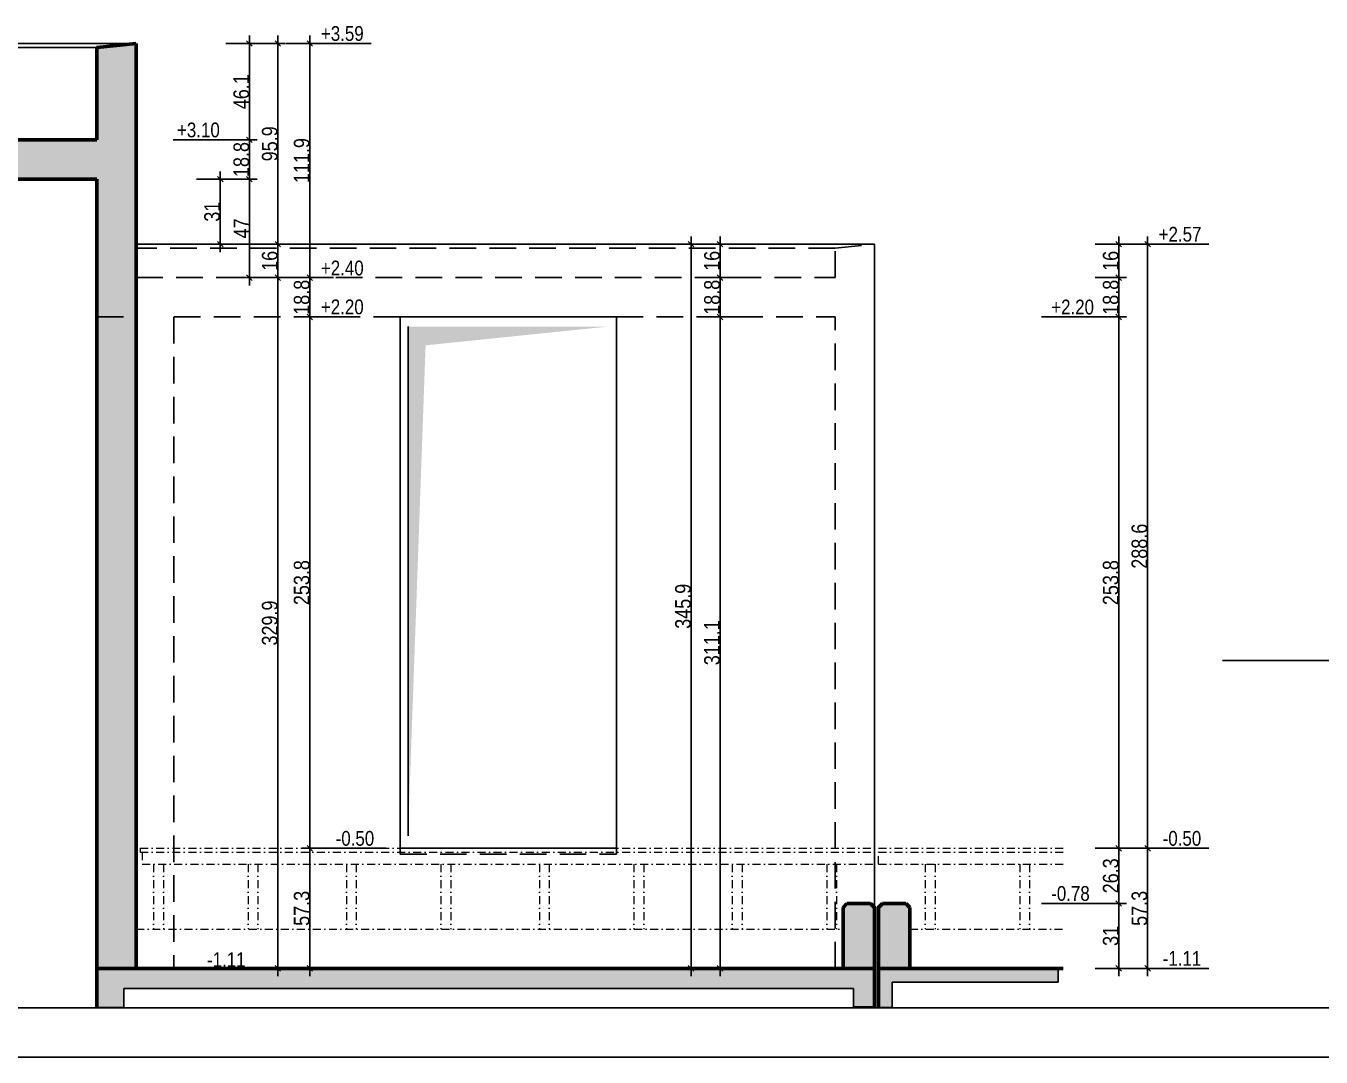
# Model space of a CAD drawing. Header units: millimetres. Extents: x 27344 to 33753, y -41751 to -37578.
# Drawn here: x 29297 to 30534, y -41751 to -40766 of the extents above; entities that cross this region are included whole.
import ezdxf

# ---------------------------------------------------------------- set-up
doc = ezdxf.new("R2010")
doc.units = ezdxf.units.MM
doc.linetypes.add('CACHEX2', pattern=[19.05, 12.7, -6.35])
doc.linetypes.add('TIRETPTX2', pattern=[50.8, 25.4, -12.7, 0, -12.7])
for name, color, linetype in [('01-Cad  2', 1, 'Continuous'), ('01_cote_gen', 4, 'Continuous'), ('01_linteaux', 2, 'Continuous'), ('01_murs_sup', 2, 'CACHEX2'), ('01_poch_BN', 9, 'Continuous'), ('01_resv', 32, 'Continuous'), ('01_texte', 230, 'Continuous'), ('AA_COTES', 2, 'Continuous')]:
    doc.layers.add(name, color=color, linetype=linetype)
doc.layers.add('01_murs_coup', color=5, linetype='Continuous', lineweight=60)
doc.layers.add('01_tram_axes', color=2, linetype='TIRETPTX2', lineweight=9)
doc.styles.add('ARIAL NA', font='ARIALN.TTF')
doc.styles.add('STYLE2', font='ARIALN.TTF')
doc.dimstyles.new('JB25', dxfattribs={"dimscale": 0.1, "dimtxt": 150, "dimasz": 15, "dimexe": 0.1, "dimexo": 0.1, "dimgap": 0.09, "dimtad": 1, "dimdec": 1, "dimlfac": 0.5, "dimdsep": 46, "dimtxsty": 'STYLE2', "dimblk1": 'BOND_G', "dimblk2": 'BOND_D', "dimsah": 1, "dimcen": 1.5, "dimdle": 0.01, "dimse1": 1, "dimse2": 1, "dimclrd": 4, "dimclre": 2, "dimclrt": 6, "dimazin": 2, "dimtfac": 2.333333, "dimtdec": 1, "dimtix": 1, "dimtmove": 2, "dimatfit": 3, "dimldrblk": 'BOND_G', "dimfxl": 1, "dimtolj": 1, "dimtzin": 0, "dimarcsym": 0})

# ---------------------------------------------------------------- blocks, each defined once
blk = doc.blocks.new('BOND_G')
at = {"layer": 'AA_COTES', "color": 0}
for p, q in [((0, -5), (0, 15)), ((5, 0), (-5, 0)), ((1.77, 1.77), (-1.77, -1.77))]:
    blk.add_line(p, q, dxfattribs=at)
blk = doc.blocks.new('BOND_D')
at = {"layer": 'AA_COTES', "color": 0}
for p, q in [((5, 0), (-5, 0)), ((-1.77, -1.77), (1.77, 1.77)), ((0, 5), (0, -15))]:
    blk.add_line(p, q, dxfattribs=at)
blk = doc.blocks.new('*D3564')
at = {"layer": '01_poch_BN', "color": 4, "lineweight": -2, "ltscale": 0.1, "transparency": 16777216}
blk.add_line((29482.6, -40914), (29482.6, -40973.1), dxfattribs=at)
at = {"layer": 'Defpoints', "color": 0, "ltscale": 0.1, "transparency": 16777216}
for p in [(29489.3, -40912.5), (29482.6, -40974.6), (29482.6, -40974.6)]:
    blk.add_point(p, dxfattribs=at)
at = {"layer": '01_poch_BN', "color": 4, "lineweight": -2, "ltscale": 0.1, "transparency": 16777216, "xscale": 1.5, "yscale": 1.5, "zscale": 1.5}
for name, p, rotation in [('BOND_G', (29482.6, -40912.5), 90), ('BOND_D', (29482.6, -40974.6), 270)]:
    blk.add_blockref(name, p, dxfattribs=dict(at, rotation=rotation))
at = {"layer": '01_poch_BN', "color": 6, "ltscale": 0.1, "transparency": 16777216, "insert": (29474.9, -40943.5), "char_height": 15, "attachment_point": 5, "rotation": 90, "style": 'STYLE2'}
blk.add_mtext('\\A1;31', dxfattribs=at)
blk = doc.blocks.new('*D3565')
at = {"layer": '01_poch_BN', "color": 4, "lineweight": -2, "ltscale": 0.1, "transparency": 16777216}
blk.add_line((29537.6, -40976.1), (29537.6, -41005), dxfattribs=at)
at = {"layer": 'Defpoints', "color": 0, "ltscale": 0.1, "transparency": 16777216}
for p in [(29516.5, -40974.6), (29516.5, -41006.5), (29537.6, -41006.5)]:
    blk.add_point(p, dxfattribs=at)
at = {"layer": '01_poch_BN', "color": 4, "lineweight": -2, "ltscale": 0.1, "transparency": 16777216, "xscale": 1.5, "yscale": 1.5, "zscale": 1.5}
for name, p, rotation in [('BOND_G', (29537.6, -40974.6), 90), ('BOND_D', (29537.6, -41006.5), 270)]:
    blk.add_blockref(name, p, dxfattribs=dict(at, rotation=rotation))
at = {"layer": '01_poch_BN', "color": 6, "ltscale": 0.1, "transparency": 16777216, "insert": (29530, -40990.5), "char_height": 15, "attachment_point": 5, "rotation": 90, "style": 'STYLE2'}
blk.add_mtext('\\A1;16', dxfattribs=at)
blk = doc.blocks.new('*D3700')
at = {"layer": '01_poch_BN', "color": 4, "lineweight": -2, "ltscale": 0.1, "transparency": 16777216}
blk.add_line((30368.3, -40976.1), (30368.3, -41550.2), dxfattribs=at)
at = {"layer": 'Defpoints', "color": 0, "ltscale": 0.1, "transparency": 16777216}
for p in [(30107.5, -40974.6), (30361.2, -41551.7), (30368.3, -41551.7)]:
    blk.add_point(p, dxfattribs=at)
at = {"layer": '01_poch_BN', "color": 4, "lineweight": -2, "ltscale": 0.1, "transparency": 16777216, "xscale": 1.5, "yscale": 1.5, "zscale": 1.5}
for name, p, rotation in [('BOND_G', (30368.3, -40974.6), 90), ('BOND_D', (30368.3, -41551.7), 270)]:
    blk.add_blockref(name, p, dxfattribs=dict(at, rotation=rotation))
at = {"layer": '01_poch_BN', "color": 6, "ltscale": 0.1, "transparency": 16777216, "insert": (30360.6, -41263.1), "char_height": 15, "attachment_point": 5, "rotation": 90, "style": 'STYLE2'}
blk.add_mtext('\\A1;288.6', dxfattribs=at)
blk = doc.blocks.new('*D3701')
at = {"layer": '01_poch_BN', "color": 4, "lineweight": -2, "ltscale": 0.1, "transparency": 16777216}
blk.add_line((30340.8, -40976.1), (30340.8, -41005), dxfattribs=at)
at = {"layer": 'Defpoints', "color": 0, "ltscale": 0.1, "transparency": 16777216}
for p in [(30048.6, -40974.6), (30048.6, -41006.5), (30340.8, -41006.5)]:
    blk.add_point(p, dxfattribs=at)
at = {"layer": '01_poch_BN', "color": 4, "lineweight": -2, "ltscale": 0.1, "transparency": 16777216, "xscale": 1.5, "yscale": 1.5, "zscale": 1.5}
for name, p, rotation in [('BOND_G', (30340.8, -40974.6), 90), ('BOND_D', (30340.8, -41006.5), 270)]:
    blk.add_blockref(name, p, dxfattribs=dict(at, rotation=rotation))
at = {"layer": '01_poch_BN', "color": 6, "ltscale": 0.1, "transparency": 16777216, "insert": (30333.2, -40990.5), "char_height": 15, "attachment_point": 5, "rotation": 90, "style": 'STYLE2'}
blk.add_mtext('\\A1;16', dxfattribs=at)
blk = doc.blocks.new('*D3702')
at = {"layer": '01_poch_BN', "color": 4, "lineweight": -2, "ltscale": 0.1, "transparency": 16777216}
blk.add_line((30340.8, -41008), (30340.8, -41042.6), dxfattribs=at)
at = {"layer": 'Defpoints', "color": 0, "ltscale": 0.1, "transparency": 16777216}
for p in [(29987.7, -41006.5), (29987.7, -41044.1), (30340.8, -41044.1)]:
    blk.add_point(p, dxfattribs=at)
at = {"layer": '01_poch_BN', "color": 4, "lineweight": -2, "ltscale": 0.1, "transparency": 16777216, "xscale": 1.5, "yscale": 1.5, "zscale": 1.5}
for name, p, rotation in [('BOND_G', (30340.8, -41006.5), 90), ('BOND_D', (30340.8, -41044.1), 270)]:
    blk.add_blockref(name, p, dxfattribs=dict(at, rotation=rotation))
at = {"layer": '01_poch_BN', "color": 6, "ltscale": 0.1, "transparency": 16777216, "insert": (30333.2, -41025.3), "char_height": 15, "attachment_point": 5, "rotation": 90, "style": 'STYLE2'}
blk.add_mtext('\\A1;18.8', dxfattribs=at)
blk = doc.blocks.new('*D3566')
at = {"layer": '01_poch_BN', "color": 4, "lineweight": -2, "ltscale": 0.1, "transparency": 16777216}
blk.add_line((30340.8, -41045.6), (30340.8, -41550.2), dxfattribs=at)
at = {"layer": 'Defpoints', "color": 0, "ltscale": 0.1, "transparency": 16777216}
for p in [(30319.7, -41044.1), (30319.7, -41551.7), (30340.8, -41551.7)]:
    blk.add_point(p, dxfattribs=at)
at = {"layer": '01_poch_BN', "color": 4, "lineweight": -2, "ltscale": 0.1, "transparency": 16777216, "xscale": 1.5, "yscale": 1.5, "zscale": 1.5}
for name, p, rotation in [('BOND_G', (30340.8, -41044.1), 90), ('BOND_D', (30340.8, -41551.7), 270)]:
    blk.add_blockref(name, p, dxfattribs=dict(at, rotation=rotation))
at = {"layer": '01_poch_BN', "color": 6, "ltscale": 0.1, "transparency": 16777216, "insert": (30333.2, -41297.9), "char_height": 15, "attachment_point": 5, "rotation": 90, "style": 'STYLE2'}
blk.add_mtext('\\A1;253.8', dxfattribs=at)
blk = doc.blocks.new('*D3703')
at = {"layer": '01_poch_BN', "color": 4, "lineweight": -2, "ltscale": 0.1, "transparency": 16777216}
blk.add_line((29932.3, -41664.9), (29932.3, -40976.1), dxfattribs=at)
at = {"layer": 'Defpoints', "color": 0, "ltscale": 0.1, "transparency": 16777216}
for p in [(29932.3, -40974.6), (29991.4, -40974.6), (29991.4, -41666.4)]:
    blk.add_point(p, dxfattribs=at)
at = {"layer": '01_poch_BN', "color": 4, "lineweight": -2, "ltscale": 0.1, "transparency": 16777216, "xscale": 1.5, "yscale": 1.5, "zscale": 1.5}
for name, p, rotation in [('BOND_D', (29932.3, -40974.6), 90), ('BOND_G', (29932.3, -41666.4), 270)]:
    blk.add_blockref(name, p, dxfattribs=dict(at, rotation=rotation))
at = {"layer": '01_poch_BN', "color": 6, "ltscale": 0.1, "transparency": 16777216, "insert": (29924.7, -41320.5), "char_height": 15, "attachment_point": 5, "rotation": 90, "style": 'STYLE2'}
blk.add_mtext('\\A1;345.9', dxfattribs=at)
blk = doc.blocks.new('*D3704')
at = {"layer": '01_poch_BN', "color": 4, "lineweight": -2, "ltscale": 0.1, "transparency": 16777216}
blk.add_line((29960, -41664.9), (29960, -41045.6), dxfattribs=at)
at = {"layer": 'Defpoints', "color": 0, "ltscale": 0.1, "transparency": 16777216}
for p in [(29960, -41044.1), (30013.6, -41044.1), (29991.4, -41666.4)]:
    blk.add_point(p, dxfattribs=at)
at = {"layer": '01_poch_BN', "color": 4, "lineweight": -2, "ltscale": 0.1, "transparency": 16777216, "xscale": 1.5, "yscale": 1.5, "zscale": 1.5}
for name, p, rotation in [('BOND_D', (29960, -41044.1), 90), ('BOND_G', (29960, -41666.4), 270)]:
    blk.add_blockref(name, p, dxfattribs=dict(at, rotation=rotation))
at = {"layer": '01_poch_BN', "color": 6, "ltscale": 0.1, "transparency": 16777216, "insert": (29952.4, -41355.3), "char_height": 15, "attachment_point": 5, "rotation": 90, "style": 'STYLE2'}
blk.add_mtext('\\A1;311.1', dxfattribs=at)
blk = doc.blocks.new('*D3705')
at = {"layer": '01_poch_BN', "color": 4, "lineweight": -2, "ltscale": 0.1, "transparency": 16777216}
blk.add_line((29960, -41042.6), (29960, -41008), dxfattribs=at)
at = {"layer": 'Defpoints', "color": 0, "ltscale": 0.1, "transparency": 16777216}
for p in [(29960, -41006.5), (30015.4, -41006.5), (30013.6, -41044.1)]:
    blk.add_point(p, dxfattribs=at)
at = {"layer": '01_poch_BN', "color": 4, "lineweight": -2, "ltscale": 0.1, "transparency": 16777216, "xscale": 1.5, "yscale": 1.5, "zscale": 1.5}
for name, p, rotation in [('BOND_D', (29960, -41006.5), 90), ('BOND_G', (29960, -41044.1), 270)]:
    blk.add_blockref(name, p, dxfattribs=dict(at, rotation=rotation))
at = {"layer": '01_poch_BN', "color": 6, "ltscale": 0.1, "transparency": 16777216, "insert": (29952.4, -41025.3), "char_height": 15, "attachment_point": 5, "rotation": 90, "style": 'STYLE2'}
blk.add_mtext('\\A1;18.8', dxfattribs=at)
blk = doc.blocks.new('*D3706')
at = {"layer": '01_poch_BN', "color": 4, "lineweight": -2, "ltscale": 0.1, "transparency": 16777216}
blk.add_line((29960, -41005), (29960, -40976.1), dxfattribs=at)
at = {"layer": 'Defpoints', "color": 0, "ltscale": 0.1, "transparency": 16777216}
for p in [(29960, -40974.6), (30011.8, -40974.6), (30015.4, -41006.5)]:
    blk.add_point(p, dxfattribs=at)
at = {"layer": '01_poch_BN', "color": 4, "lineweight": -2, "ltscale": 0.1, "transparency": 16777216, "xscale": 1.5, "yscale": 1.5, "zscale": 1.5}
for name, p, rotation in [('BOND_D', (29960, -40974.6), 90), ('BOND_G', (29960, -41006.5), 270)]:
    blk.add_blockref(name, p, dxfattribs=dict(at, rotation=rotation))
at = {"layer": '01_poch_BN', "color": 6, "ltscale": 0.1, "transparency": 16777216, "insert": (29952.4, -40990.5), "char_height": 15, "attachment_point": 5, "rotation": 90, "style": 'STYLE2'}
blk.add_mtext('\\A1;16', dxfattribs=at)
blk = doc.blocks.new('*D3707')
at = {"layer": '01_poch_BN', "color": 4, "lineweight": -2, "ltscale": 0.1, "transparency": 16777216}
blk.add_line((29537.6, -40784.3), (29537.6, -40973.1), dxfattribs=at)
at = {"layer": 'Defpoints', "color": 0, "ltscale": 0.1, "transparency": 16777216}
for p in [(29547, -40782.8), (29537.6, -40974.6), (29555.5, -40974.6)]:
    blk.add_point(p, dxfattribs=at)
at = {"layer": '01_poch_BN', "color": 4, "lineweight": -2, "ltscale": 0.1, "transparency": 16777216, "xscale": 1.5, "yscale": 1.5, "zscale": 1.5}
for name, p, rotation in [('BOND_G', (29537.6, -40782.8), 90), ('BOND_D', (29537.6, -40974.6), 270)]:
    blk.add_blockref(name, p, dxfattribs=dict(at, rotation=rotation))
at = {"layer": '01_poch_BN', "color": 6, "ltscale": 0.1, "transparency": 16777216, "insert": (29530, -40878.7), "char_height": 15, "attachment_point": 5, "rotation": 90, "style": 'STYLE2'}
blk.add_mtext('\\A1;95.9', dxfattribs=at)
blk = doc.blocks.new('*D3518')
at = {"layer": '01_cote_gen', "color": 4, "lineweight": -2, "ltscale": 0.1, "transparency": 16777216}
blk.add_line((29568.2, -41664.9), (29568.2, -41553.2), dxfattribs=at)
at = {"layer": 'Defpoints', "color": 0, "ltscale": 0.1, "transparency": 16777216}
for p in [(29568.2, -41551.7), (29710, -41551.7), (29731.4, -41666.4)]:
    blk.add_point(p, dxfattribs=at)
at = {"layer": '01_cote_gen', "color": 4, "lineweight": -2, "ltscale": 0.1, "transparency": 16777216, "xscale": 1.5, "yscale": 1.5, "zscale": 1.5}
for name, p, rotation in [('BOND_D', (29568.2, -41551.7), 90), ('BOND_G', (29568.2, -41666.4), 270)]:
    blk.add_blockref(name, p, dxfattribs=dict(at, rotation=rotation))
at = {"layer": '01_cote_gen', "color": 6, "ltscale": 0.1, "transparency": 16777216, "insert": (29560.5, -41609.1), "char_height": 15, "attachment_point": 5, "rotation": 90, "style": 'STYLE2'}
blk.add_mtext('\\A1;57.3', dxfattribs=at)
blk = doc.blocks.new('*D3519')
at = {"layer": '01_cote_gen', "color": 4, "lineweight": -2, "ltscale": 0.1, "transparency": 16777216}
blk.add_line((29568.2, -41550.2), (29568.2, -41045.6), dxfattribs=at)
at = {"layer": 'Defpoints', "color": 0, "ltscale": 0.1, "transparency": 16777216}
for p in [(29568.2, -41044.1), (29589.3, -41044.1), (29589.3, -41551.7)]:
    blk.add_point(p, dxfattribs=at)
at = {"layer": '01_cote_gen', "color": 4, "lineweight": -2, "ltscale": 0.1, "transparency": 16777216, "xscale": 1.5, "yscale": 1.5, "zscale": 1.5}
for name, p, rotation in [('BOND_D', (29568.2, -41044.1), 90), ('BOND_G', (29568.2, -41551.7), 270)]:
    blk.add_blockref(name, p, dxfattribs=dict(at, rotation=rotation))
at = {"layer": '01_cote_gen', "color": 6, "ltscale": 0.1, "transparency": 16777216, "insert": (29560.5, -41297.9), "char_height": 15, "attachment_point": 5, "rotation": 90, "style": 'STYLE2'}
blk.add_mtext('\\A1;253.8', dxfattribs=at)
blk = doc.blocks.new('*D3520')
at = {"layer": '01_cote_gen', "color": 4, "lineweight": -2, "ltscale": 0.1, "transparency": 16777216}
blk.add_line((29568.2, -41042.6), (29568.2, -41008), dxfattribs=at)
at = {"layer": 'Defpoints', "color": 0, "ltscale": 0.1, "transparency": 16777216}
for p in [(29568.2, -41006.5), (29600.8, -41006.5), (29600.8, -41044.1)]:
    blk.add_point(p, dxfattribs=at)
at = {"layer": '01_cote_gen', "color": 4, "lineweight": -2, "ltscale": 0.1, "transparency": 16777216, "xscale": 1.5, "yscale": 1.5, "zscale": 1.5}
for name, p, rotation in [('BOND_D', (29568.2, -41006.5), 90), ('BOND_G', (29568.2, -41044.1), 270)]:
    blk.add_blockref(name, p, dxfattribs=dict(at, rotation=rotation))
at = {"layer": '01_cote_gen', "color": 6, "ltscale": 0.1, "transparency": 16777216, "insert": (29560.5, -41025.3), "char_height": 15, "attachment_point": 5, "rotation": 90, "style": 'STYLE2'}
blk.add_mtext('\\A1;18.8', dxfattribs=at)
blk = doc.blocks.new('*D3521')
at = {"layer": '01_cote_gen', "color": 4, "lineweight": -2, "ltscale": 0.1, "transparency": 16777216}
blk.add_line((29537.6, -41664.9), (29537.6, -41008), dxfattribs=at)
at = {"layer": 'Defpoints', "color": 0, "ltscale": 0.1, "transparency": 16777216}
for p in [(29537.6, -41006.5), (29601.1, -41006.5), (29601.1, -41666.4)]:
    blk.add_point(p, dxfattribs=at)
at = {"layer": '01_cote_gen', "color": 4, "lineweight": -2, "ltscale": 0.1, "transparency": 16777216, "xscale": 1.5, "yscale": 1.5, "zscale": 1.5}
for name, p, rotation in [('BOND_D', (29537.6, -41006.5), 90), ('BOND_G', (29537.6, -41666.4), 270)]:
    blk.add_blockref(name, p, dxfattribs=dict(at, rotation=rotation))
at = {"layer": '01_cote_gen', "color": 6, "ltscale": 0.1, "transparency": 16777216, "insert": (29530, -41336.5), "char_height": 15, "attachment_point": 5, "rotation": 90, "style": 'STYLE2'}
blk.add_mtext('\\A1;329.9', dxfattribs=at)
blk = doc.blocks.new('*D3522')
at = {"layer": '01_cote_gen', "color": 4, "lineweight": -2, "ltscale": 0.1, "transparency": 16777216}
blk.add_line((29568.2, -40784.3), (29568.2, -41005), dxfattribs=at)
at = {"layer": 'Defpoints', "color": 0, "ltscale": 0.1, "transparency": 16777216}
for p in [(29412.6, -40782.8), (29528.6, -41006.5), (29568.2, -41006.5)]:
    blk.add_point(p, dxfattribs=at)
at = {"layer": '01_cote_gen', "color": 4, "lineweight": -2, "ltscale": 0.1, "transparency": 16777216, "xscale": 1.5, "yscale": 1.5, "zscale": 1.5}
for name, p, rotation in [('BOND_G', (29568.2, -40782.8), 90), ('BOND_D', (29568.2, -41006.5), 270)]:
    blk.add_blockref(name, p, dxfattribs=dict(at, rotation=rotation))
at = {"layer": '01_cote_gen', "color": 6, "ltscale": 0.1, "transparency": 16777216, "insert": (29560.5, -40894.7), "char_height": 15, "attachment_point": 5, "rotation": 90, "style": 'STYLE2'}
blk.add_mtext('\\A1;111.9', dxfattribs=at)
blk = doc.blocks.new('*D3523')
at = {"layer": '01_cote_gen', "color": 4, "lineweight": -2, "ltscale": 0.1, "transparency": 16777216}
blk.add_line((29510.5, -40876.4), (29510.5, -40911), dxfattribs=at)
at = {"layer": 'Defpoints', "color": 0, "ltscale": 0.1, "transparency": 16777216}
for p in [(29317.3, -40874.9), (29317.3, -40912.5), (29510.5, -40912.5)]:
    blk.add_point(p, dxfattribs=at)
at = {"layer": '01_cote_gen', "color": 4, "lineweight": -2, "ltscale": 0.1, "transparency": 16777216, "xscale": 1.5, "yscale": 1.5, "zscale": 1.5}
for name, p, rotation in [('BOND_G', (29510.5, -40874.9), 90), ('BOND_D', (29510.5, -40912.5), 270)]:
    blk.add_blockref(name, p, dxfattribs=dict(at, rotation=rotation))
at = {"layer": '01_cote_gen', "color": 6, "ltscale": 0.1, "transparency": 16777216, "insert": (29502.8, -40893.7), "char_height": 15, "attachment_point": 5, "rotation": 90, "style": 'STYLE2'}
blk.add_mtext('\\A1;18.8', dxfattribs=at)
blk = doc.blocks.new('*D3524')
at = {"layer": '01_cote_gen', "color": 4, "lineweight": -2, "ltscale": 0.1, "transparency": 16777216}
blk.add_line((29510.5, -40784.3), (29510.5, -40873.4), dxfattribs=at)
at = {"layer": 'Defpoints', "color": 0, "ltscale": 0.1, "transparency": 16777216}
for p in [(29354.9, -40782.8), (29317.3, -40874.9), (29510.5, -40874.9)]:
    blk.add_point(p, dxfattribs=at)
at = {"layer": '01_cote_gen', "color": 4, "lineweight": -2, "ltscale": 0.1, "transparency": 16777216, "xscale": 1.5, "yscale": 1.5, "zscale": 1.5}
for name, p, rotation in [('BOND_G', (29510.5, -40782.8), 90), ('BOND_D', (29510.5, -40874.9), 270)]:
    blk.add_blockref(name, p, dxfattribs=dict(at, rotation=rotation))
at = {"layer": '01_cote_gen', "color": 6, "ltscale": 0.1, "transparency": 16777216, "insert": (29502.8, -40828.9), "char_height": 15, "attachment_point": 5, "rotation": 90, "style": 'STYLE2'}
blk.add_mtext('\\A1;46.1', dxfattribs=at)
blk = doc.blocks.new('*D3525')
at = {"layer": '01_cote_gen', "color": 4, "lineweight": -2, "ltscale": 0.1, "transparency": 16777216}
blk.add_line((29510.5, -40914), (29510.5, -41005), dxfattribs=at)
at = {"layer": 'Defpoints', "color": 0, "ltscale": 0.1, "transparency": 16777216}
for p in [(29317.3, -40912.5), (29462.2, -41006.5), (29510.5, -41006.5)]:
    blk.add_point(p, dxfattribs=at)
at = {"layer": '01_cote_gen', "color": 4, "lineweight": -2, "ltscale": 0.1, "transparency": 16777216, "xscale": 1.5, "yscale": 1.5, "zscale": 1.5}
for name, p, rotation in [('BOND_G', (29510.5, -40912.5), 90), ('BOND_D', (29510.5, -41006.5), 270)]:
    blk.add_blockref(name, p, dxfattribs=dict(at, rotation=rotation))
at = {"layer": '01_cote_gen', "color": 6, "ltscale": 0.1, "transparency": 16777216, "insert": (29503, -40959.5), "char_height": 15, "attachment_point": 5, "rotation": 90, "style": 'STYLE2'}
blk.add_mtext('\\A1;47', dxfattribs=at)
blk = doc.blocks.new('*D3557')
at = {"layer": '01_cote_gen', "color": 4, "lineweight": -2, "ltscale": 0.1, "transparency": 16777216}
blk.add_line((30340.8, -41553.2), (30340.8, -41602.9), dxfattribs=at)
at = {"layer": 'Defpoints', "color": 0, "ltscale": 0.1, "transparency": 16777216}
for p in [(30347.1, -41551.7), (30319.7, -41604.4), (30340.8, -41604.4)]:
    blk.add_point(p, dxfattribs=at)
at = {"layer": '01_cote_gen', "color": 4, "lineweight": -2, "ltscale": 0.1, "transparency": 16777216, "xscale": 1.5, "yscale": 1.5, "zscale": 1.5}
for name, p, rotation in [('BOND_G', (30340.8, -41551.7), 90), ('BOND_D', (30340.8, -41604.4), 270)]:
    blk.add_blockref(name, p, dxfattribs=dict(at, rotation=rotation))
at = {"layer": '01_cote_gen', "color": 6, "ltscale": 0.1, "transparency": 16777216, "insert": (30333.2, -41578), "char_height": 15, "attachment_point": 5, "rotation": 90, "style": 'STYLE2'}
blk.add_mtext('\\A1;26.3', dxfattribs=at)
blk = doc.blocks.new('*D3558')
at = {"layer": '01_cote_gen', "color": 4, "lineweight": -2, "ltscale": 0.1, "transparency": 16777216}
blk.add_line((30340.8, -41605.9), (30340.8, -41664.9), dxfattribs=at)
at = {"layer": 'Defpoints', "color": 0, "ltscale": 0.1, "transparency": 16777216}
for p in [(30319.7, -41604.4), (30201, -41666.4), (30340.8, -41666.4)]:
    blk.add_point(p, dxfattribs=at)
at = {"layer": '01_cote_gen', "color": 4, "lineweight": -2, "ltscale": 0.1, "transparency": 16777216, "xscale": 1.5, "yscale": 1.5, "zscale": 1.5}
for name, p, rotation in [('BOND_G', (30340.8, -41604.4), 90), ('BOND_D', (30340.8, -41666.4), 270)]:
    blk.add_blockref(name, p, dxfattribs=dict(at, rotation=rotation))
at = {"layer": '01_cote_gen', "color": 6, "ltscale": 0.1, "transparency": 16777216, "insert": (30333.2, -41635.4), "char_height": 15, "attachment_point": 5, "rotation": 90, "style": 'STYLE2'}
blk.add_mtext('\\A1;31', dxfattribs=at)
blk = doc.blocks.new('*D3559')
at = {"layer": '01_cote_gen', "color": 4, "lineweight": -2, "ltscale": 0.1, "transparency": 16777216}
blk.add_line((30368.3, -41553.2), (30368.3, -41664.9), dxfattribs=at)
at = {"layer": 'Defpoints', "color": 0, "ltscale": 0.1, "transparency": 16777216}
for p in [(30361.2, -41551.7), (30347.9, -41666.4), (30368.3, -41666.4)]:
    blk.add_point(p, dxfattribs=at)
at = {"layer": '01_cote_gen', "color": 4, "lineweight": -2, "ltscale": 0.1, "transparency": 16777216, "xscale": 1.5, "yscale": 1.5, "zscale": 1.5}
for name, p, rotation in [('BOND_G', (30368.3, -41551.7), 90), ('BOND_D', (30368.3, -41666.4), 270)]:
    blk.add_blockref(name, p, dxfattribs=dict(at, rotation=rotation))
at = {"layer": '01_cote_gen', "color": 6, "ltscale": 0.1, "transparency": 16777216, "insert": (30360.6, -41609.1), "char_height": 15, "attachment_point": 5, "rotation": 90, "style": 'STYLE2'}
blk.add_mtext('\\A1;57.3', dxfattribs=at)

msp = doc.modelspace()

# ---------------------------------------------------------------- hatches: boundary and pattern name
at = {"layer": '01_poch_BN', "ltscale": 0.1}
h = msp.add_hatch(color=256, dxfattribs=at)
h.dxf.hatch_style = 1
h.paths.add_polyline_path([(29402.43, -40782.8), (29364.83, -40786.56), (29364.83, -40874.92), (28541.39, -40874.92), (28541.39, -40786.56), (28507.55, -40782.8), (28507.55, -41044.12), (28541.39, -41044.12), (28541.39, -40912.52), (28983.19, -40912.52), (28983.19, -41140), (29017.03, -41140), (29017.03, -40912.52), (29364.83, -40912.52), (29364.83, -41044.12), (29402.43, -41044.12)])
h.paths.add_polyline_path([(29402.43, -41044.12), (29364.83, -41044.12), (29364.83, -41666.4), (29402.43, -41666.4)])
h.paths.add_polyline_path([(30107.5, -41666.4), (29364.83, -41666.4), (29364.83, -41703.87), (29390.39, -41703.87), (29390.39, -41685.52), (30087.3, -41685.52), (30087.3, -41703.17), (30107.5, -41703.17)])
h.paths.add_polyline_path([(30107.5, -41608.12), (30103.74, -41604.36), (30081.18, -41604.36), (30077.42, -41608.12), (30077.42, -41666.4), (30107.5, -41666.4)])
h.paths.add_polyline_path([(30141.34, -41608.12), (30137.58, -41604.36), (30115.02, -41604.36), (30111.26, -41608.12), (30111.26, -41666.4), (30141.34, -41666.4)])
h.paths.add_polyline_path([(30282.98, -41666.4), (30111.26, -41666.4), (30111.26, -41703.87), (30124.4, -41703.87), (30124.4, -41679.49), (30282.98, -41679.49)])
h.paths.add_polyline_path([(29017.03, -41563), (29001.99, -41563), (29001.99, -41551.72), (28983.19, -41551.72), (28983.19, -41666.4), (29017.03, -41666.4)])
h.paths.add_polyline_path([(29017.03, -41666.4), (27505.58, -41666.4), (27505.58, -41703.87), (27538.45, -41704.18), (27538.45, -41686.69), (29004.49, -41686.69), (29004.43, -41703.6), (29017.03, -41703.87)])
h.paths.add_polyline_path([(28541.39, -41557.36), (28518.83, -41557.36), (28518.83, -41551.72), (28507.55, -41551.72), (28507.55, -41666.4), (28541.39, -41666.4)])
h.paths.add_polyline_path([(27535.66, -41403.2), (27505.58, -41399.44), (27505.58, -41666.4), (27535.66, -41666.4)])

# ---------------------------------------------------------------- linework, layer by layer
at = {"layer": '01-Cad  2'}
for p, q in [((32765.9, -41704.18), (27390.51, -41704.18)), ((32765.9, -41751.18), (27343.51, -41751.18))]:
    msp.add_line(p, q, dxfattribs=at)
at = {"layer": '01_linteaux', "ltscale": 0.1}
for p, q in [((28507.55, -40782.8), (29402.43, -40782.8)), ((29364.83, -40786.56), (28541.39, -40786.56)), ((29402.43, -40974.56), (30107.5, -40974.56)), ((30107.5, -41608.12), (30107.5, -40974.56)), ((29654.42, -41557.36), (29654.42, -41044.12)), ((29654.42, -41044.12), (29861.22, -41044.12)), ((29861.22, -41557.36), (29861.22, -41044.12)), ((29654.42, -41551.72), (29861.22, -41551.72))]:
    msp.add_line(p, q, dxfattribs=at)
at = {"layer": '01_murs_coup'}
for p, q in [((29364.83, -40786.56), (29402.43, -40782.8)), ((29402.43, -40782.8), (29402.43, -41666.4)), ((29364.83, -40874.92), (29364.83, -40786.56)), ((28541.39, -40874.92), (29364.83, -40874.92)), ((29017.03, -40912.52), (29364.83, -40912.52)), ((29364.83, -40912.52), (29364.83, -41666.4)), ((30077.42, -41608.12), (30081.18, -41604.36)), ((30077.42, -41608.12), (30077.42, -41666.4)), ((30081.18, -41604.36), (30103.74, -41604.36)), ((30115.02, -41604.36), (30137.58, -41604.36)), ((30137.58, -41604.36), (30141.34, -41608.12)), ((30141.34, -41608.12), (30141.34, -41666.4)), ((29364.83, -41666.4), (30107.5, -41666.4)), ((29364.83, -41666.4), (29364.83, -41703.87)), ((30111.26, -41666.4), (30287.64, -41666.4))]:
    msp.add_line(p, q, dxfattribs=at)
for points in [[(30103.74, -41604.36), (30107.5, -41608.12), (30107.5, -41666.4), (30107.5, -41703.87)], [(30115.02, -41604.36), (30111.26, -41608.12), (30111.26, -41666.4), (30111.26, -41703.87)]]:
    msp.add_lwpolyline(points, dxfattribs=at)
at = {"layer": '01_murs_sup', "ltscale": 2}
for p, q in [((30069.9, -40978.32), (29402.43, -40978.32)), ((30069.9, -40978.32), (30107.5, -40974.56)), ((30069.9, -41006.52), (30069.9, -40978.32)), ((29402.43, -41006.52), (30069.9, -41006.52)), ((29364.83, -41044.12), (29402.43, -41044.12)), ((29438.15, -41044.12), (29438.15, -41666.4)), ((29654.42, -41044.12), (29438.15, -41044.12)), ((29861.22, -41044.12), (30069.9, -41044.12)), ((30069.9, -41666.4), (30069.9, -41044.12)), ((29654.42, -41557.36), (29861.22, -41557.36))]:
    msp.add_line(p, q, dxfattribs=at)
at = {"layer": '01_poch_BN', "ltscale": 0.1}
for p, q in [((30282.98, -41679.49), (30282.98, -41666.4)), ((29390.39, -41703.87), (29390.39, -41685.52)), ((29390.39, -41685.52), (30087.3, -41685.52)), ((30087.3, -41685.52), (30087.3, -41703.17)), ((30124.4, -41703.87), (30124.4, -41679.49)), ((30124.4, -41679.49), (30282.98, -41679.49)), ((29364.83, -41703.87), (29390.39, -41703.87)), ((30087.3, -41703.17), (30107.5, -41703.17)), ((30111.26, -41703.87), (30124.4, -41703.87))]:
    msp.add_line(p, q, dxfattribs=at)
at = {"layer": '01_resv', "color": 253}
msp.add_line((29661.95, -41539.64), (29661.95, -41053.33), dxfattribs=at)
for points in [[(29661.95, -41539.64), (29661.95, -41053.33), (29678.76, -41071.19)], [(29661.95, -41053.33), (29852.78, -41053.33), (29678.76, -41071.19)]]:
    msp.add_solid(points, dxfattribs=at)
at = {"layer": '01_texte'}
for p, q in [((29575.2, -40782.8), (29626.76, -40782.8)), ((29437.77, -40874.92), (29489.32, -40874.92)), ((30375.34, -40974.56), (30426.89, -40974.56)), ((30266.89, -41044.12), (30319.69, -41044.12)), ((32213.07, -41372.24), (30439.9, -41372.24)), ((29589.3, -41551.72), (29640.86, -41551.72)), ((30375.34, -41551.72), (30426.89, -41551.72)), ((30266.89, -41604.36), (30319.69, -41604.36)), ((30375.34, -41666.4), (30426.89, -41666.4))]:
    msp.add_line(p, q, dxfattribs=at)
at = {"layer": '01_tram_axes', "ltscale": 0.3}
for p, q in [((29406.19, -41551.72), (29406.19, -41555.48)), ((29406.19, -41551.72), (30107.5, -41551.72)), ((30107.5, -41566.76), (30107.5, -41551.72)), ((30111.26, -41551.72), (30287.64, -41551.72)), ((30111.26, -41566.76), (30111.26, -41551.72)), ((29406.19, -41555.48), (30107.5, -41555.48)), ((29408.07, -41555.48), (29408.07, -41566.76)), ((30111.26, -41555.48), (30287.64, -41555.48)), ((29408.07, -41566.76), (30107.5, -41566.76)), ((29418.95, -41566.76), (29418.95, -41628.8)), ((29428.35, -41566.76), (29428.35, -41628.8)), ((29509.19, -41566.76), (29509.19, -41628.8)), ((29518.59, -41566.76), (29518.59, -41628.8)), ((29603.19, -41566.76), (29603.19, -41628.8)), ((29612.59, -41566.76), (29612.59, -41628.8)), ((29693.43, -41566.76), (29693.43, -41628.8)), ((29702.83, -41566.76), (29702.83, -41628.8)), ((29787.43, -41566.76), (29787.43, -41628.8)), ((29796.83, -41566.76), (29796.83, -41628.8)), ((29877.67, -41566.76), (29877.67, -41628.8)), ((29887.07, -41566.76), (29887.07, -41628.8)), ((29971.67, -41566.76), (29971.67, -41628.8)), ((29981.07, -41566.76), (29981.07, -41628.8)), ((30061.91, -41566.76), (30061.91, -41628.8)), ((30071.31, -41566.76), (30071.31, -41628.8)), ((30111.26, -41566.76), (30287.64, -41566.76)), ((30155.91, -41566.76), (30155.91, -41628.8)), ((30165.31, -41566.76), (30165.31, -41628.8)), ((30246.15, -41566.76), (30246.15, -41628.8)), ((30255.55, -41566.76), (30255.55, -41628.8)), ((29402.43, -41628.8), (30077.42, -41628.8)), ((30141.34, -41628.8), (30287.64, -41628.8))]:
    msp.add_line(p, q, dxfattribs=at)

# ---------------------------------------------------------------- texts
at = {"layer": '01_texte', "style": 'ARIAL NA'}
for s, p in [('+3.59', (29578.76, -40780.34)), ('+3.10', (29441.32, -40872.46)), ('+2.57', (30378.89, -40972.1)), ('+2.40', (29578.76, -41004.39)), ('+2.20', (29578.76, -41041.5)), ('+2.20', (30276.27, -41041.67)), ('-0.50', (29592.86, -41549.26)), ('-0.50', (30382.74, -41549.26)), ('-0.78', (30276.27, -41601.91)), ('-1.11', (30382.74, -41663.94)), ('-1.11', (29470.01, -41665.16))]:
    msp.add_text(s, height=14.1, dxfattribs=at).set_placement(p)

# ---------------------------------------------------------------- dimensions: what is measured, and where the dimension line sits
at = {"layer": '01_cote_gen', "ltscale": 0.1}
for base, p1, p2, picture, middle in [((29510.47, -40874.92), (29354.88, -40782.8), (29317.28, -40874.92), '*D3524', (29502.81, -40828.86)), ((29568.15, -41006.52), (29412.56, -40782.8), (29528.59, -41006.52), '*D3522', (29560.48, -40894.66)), ((29510.47, -40912.52), (29317.28, -40874.92), (29317.28, -40912.52), '*D3523', (29502.81, -40893.72)), ((29510.47, -41006.52), (29317.28, -40912.52), (29462.2, -41006.52), '*D3525', (29502.96, -40959.52)), ((29537.64, -41006.52), (29601.09, -41666.4), (29601.09, -41006.52), '*D3521', (29529.98, -41336.46)), ((29568.15, -41006.52), (29600.81, -41044.12), (29600.81, -41006.52), '*D3520', (29560.48, -41025.32)), ((29568.15, -41044.12), (29589.3, -41551.72), (29589.3, -41044.12), '*D3519', (29560.48, -41297.92)), ((29568.15, -41551.72), (29731.43, -41666.4), (29710.04, -41551.72), '*D3518', (29560.48, -41609.06)), ((30340.84, -41604.36), (30347.14, -41551.72), (30319.69, -41604.36), '*D3557', (30333.17, -41578.04)), ((30368.29, -41666.4), (30361.24, -41551.72), (30347.89, -41666.4), '*D3559', (30360.62, -41609.06)), ((30340.84, -41666.4), (30319.69, -41604.36), (30201, -41666.4), '*D3558', (30333.17, -41635.38))]:
    dim = msp.add_linear_dim(base=base, p1=p1, p2=p2, angle=90, dimstyle='JB25', dxfattribs=at)
    dim.commit()
    dim.dimension.update_dxf_attribs({"geometry": picture, "text_midpoint": middle})
at = {"layer": '01_poch_BN', "ltscale": 0.1}
for base, p1, p2, picture, middle in [((29537.64, -40974.56), (29547, -40782.8), (29555.5, -40974.56), '*D3707', (29529.98, -40878.68)), ((29482.59, -40974.56), (29489.32, -40912.52), (29482.59, -40974.56), '*D3564', (29474.92, -40943.54)), ((29537.64, -41006.52), (29516.49, -40974.56), (29516.49, -41006.52), '*D3565', (29529.98, -40990.54)), ((29932.33, -40974.56), (29991.44, -41666.4), (29991.44, -40974.56), '*D3703', (29924.66, -41320.48)), ((29960.04, -40974.56), (30015.45, -41006.52), (30011.76, -40974.56), '*D3706', (29952.37, -40990.54)), ((30340.84, -41006.52), (30048.61, -40974.56), (30048.61, -41006.52), '*D3701', (30333.17, -40990.54)), ((30368.29, -41551.72), (30107.5, -40974.56), (30361.24, -41551.72), '*D3700', (30360.62, -41263.14)), ((29960.04, -41006.52), (30013.6, -41044.12), (30015.45, -41006.52), '*D3705', (29952.37, -41025.32)), ((30340.84, -41044.12), (29987.66, -41006.52), (29987.66, -41044.12), '*D3702', (30333.17, -41025.32)), ((29960.04, -41044.12), (29991.44, -41666.4), (30013.6, -41044.12), '*D3704', (29952.37, -41355.26)), ((30340.84, -41551.72), (30319.69, -41044.12), (30319.69, -41551.72), '*D3566', (30333.17, -41297.92))]:
    dim = msp.add_linear_dim(base=base, p1=p1, p2=p2, angle=90, dimstyle='JB25', dxfattribs=at)
    dim.commit()
    dim.dimension.update_dxf_attribs({"geometry": picture, "text_midpoint": middle})

doc.saveas('drawing.dxf')
